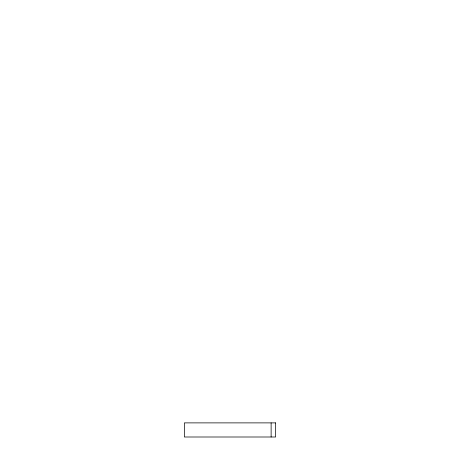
<?xml version="1.0" encoding="UTF-8"?>
<svg xmlns="http://www.w3.org/2000/svg" width="460" height="460" viewBox="0 0 460 460"><rect width="100%" height="100%" fill="white"/><g stroke="black" fill="none" stroke-linecap="round" stroke-linejoin="round"><path stroke-width="0.69" d="M271.124 422.884L271.124 437M275.632 422.884L184.368 422.884L184.368 437L275.632 437L275.632 422.884"/></g></svg>
